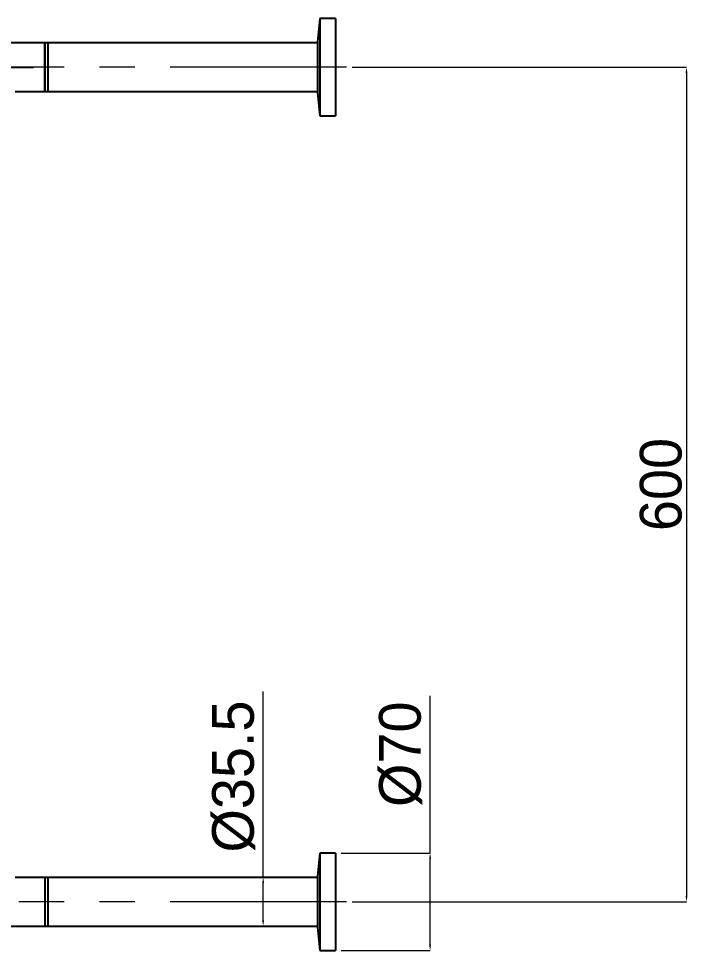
# Model space of a CAD drawing. Extents: x 0 to 3255, y 0 to 2385.
# Drawn here: x 1013 to 1495, y 1315 to 1985 of the extents above; entities that cross this region are included whole.
import ezdxf

# ---------------------------------------------------------------- set-up
doc = ezdxf.new("R2010")
doc.units = 0
doc.header["$LTSCALE"] = 10
doc.header["$MEASUREMENT"] = 0
doc.header["$PDMODE"] = 3
doc.header["$PDSIZE"] = -10
doc.linetypes.add('CENTERX2', pattern=[20.32, 12.7, -2.54, 2.54, -2.54])
doc.layers.get('0').update_dxf_attribs({"linetype": 'CONTINUOUS'})
doc.layers.get('DEFPOINTS').update_dxf_attribs({"linetype": 'CONTINUOUS'})
doc.layers.add('10', color=7, linetype='CONTINUOUS')
doc.layers.add('中心线层', color=1, linetype='CENTERX2', lineweight=25)
doc.styles.add('Daelim Dimension', font='')
doc.styles.get('Daelim Dimension').set_extended_font_data('나눔고딕')
doc.dimstyles.new('DEFAULT', dxfattribs={"dimscale": 2, "dimtxt": 2, "dimasz": 2, "dimexe": 0, "dimexo": 2, "dimgap": 1, "dimtad": 1, "dimdec": 0, "dimzin": 9, "dimdsep": 46, "dimtxsty": 'Daelim Dimension', "dimcen": 0.5, "dimclrd": 5, "dimclre": 5, "dimclrt": 256, "dimadec": 1, "dimazin": 0, "dimtfac": 1, "dimtdec": 0, "dimtix": 1, "dimtmove": 0, "dimatfit": 3, "dimfxl": 1, "dimtolj": 1, "dimtzin": 1, "dimlwd": 9, "dimlwe": 9, "dimarcsym": 0})

# ---------------------------------------------------------------- blocks, each defined once
blk = doc.blocks.new('SW_CENTERMARKSYMBOL_2')
at = {"layer": '10', "color": 0}
for p, q in [((0, 0.62), (0, 5.12)), ((-0.62, 0), (-5.12, 0)), ((0, 0), (-0.31, 0)), ((0, 0), (0, 0.31)), ((0, 0), (0, -0.31)), ((0, 0), (0.31, 0)), ((0.62, 0), (5.12, 0)), ((0, -0.62), (0, -21.95))]:
    blk.add_line(p, q, dxfattribs=at)
blk = doc.blocks.new('*D62')
at = {"color": 5, "lineweight": 9, "transparency": 16777216}
for p, q in [((1253.31, 1949.63), (1493.74, 1949.63)), ((1493.74, 1945.63), (1493.74, 1353.63)), ((1253.31, 1349.63), (1493.74, 1349.63))]:
    blk.add_line(p, q, dxfattribs=at)
at = {"color": 5, "transparency": 16777216}
for points in [[(1493.08, 1945.63), (1494.41, 1945.63), (1493.74, 1949.63)], [(1493.08, 1353.63), (1494.41, 1353.63), (1493.74, 1349.63)]]:
    blk.add_solid(points, dxfattribs=at)
at = {"layer": 'DEFPOINTS', "color": 0, "transparency": 16777216}
for p in [(1249.31, 1949.63), (1249.31, 1349.63), (1493.74, 1349.63)]:
    blk.add_point(p, dxfattribs=at)
at = {"color": 7, "transparency": 16777216, "insert": (1475.41, 1649.63), "char_height": 30, "attachment_point": 5, "rotation": 90, "style": 'Daelim Dimension'}
blk.add_mtext('\\A1;600', dxfattribs=at)
blk = doc.blocks.new('*D65')
at = {"color": 5, "lineweight": 9, "transparency": 16777216}
for p, q in [((1189.25, 1367.13), (1189.25, 1500.83)), ((1224.31, 1367.13), (1189.25, 1367.13)), ((1189.25, 1336.13), (1189.25, 1363.13)), ((1224.31, 1332.13), (1189.25, 1332.13))]:
    blk.add_line(p, q, dxfattribs=at)
at = {"color": 5, "transparency": 16777216}
for points in [[(1188.58, 1363.13), (1189.92, 1363.13), (1189.25, 1367.13)], [(1188.58, 1336.13), (1189.92, 1336.13), (1189.25, 1332.13)]]:
    blk.add_solid(points, dxfattribs=at)
at = {"layer": 'DEFPOINTS', "color": 0, "transparency": 16777216}
for p in [(1228.31, 1367.13), (1189.25, 1332.13), (1228.31, 1332.13)]:
    blk.add_point(p, dxfattribs=at)
at = {"color": 7, "transparency": 16777216, "insert": (1168.09, 1439.65), "char_height": 30, "attachment_point": 5, "rotation": 90, "style": 'Daelim Dimension'}
blk.add_mtext('\\A1;%%c35.5', dxfattribs=at)
blk = doc.blocks.new('*D60')
at = {"color": 5, "lineweight": 9, "transparency": 16777216}
for p, q in [((1309.32, 1384.63), (1309.32, 1497.73)), ((1245.31, 1384.63), (1309.32, 1384.63)), ((1309.32, 1318.63), (1309.32, 1380.63)), ((1245.31, 1314.63), (1309.32, 1314.63))]:
    blk.add_line(p, q, dxfattribs=at)
at = {"color": 5, "transparency": 16777216}
for points in [[(1308.65, 1380.63), (1309.99, 1380.63), (1309.32, 1384.63)], [(1308.65, 1318.63), (1309.99, 1318.63), (1309.32, 1314.63)]]:
    blk.add_solid(points, dxfattribs=at)
at = {"layer": 'DEFPOINTS', "color": 0, "transparency": 16777216}
for p in [(1241.31, 1384.63), (1309.32, 1384.63), (1241.31, 1314.63)]:
    blk.add_point(p, dxfattribs=at)
at = {"color": 7, "transparency": 16777216, "insert": (1288.16, 1455.67), "char_height": 30, "attachment_point": 5, "rotation": 90, "style": 'Daelim Dimension'}
blk.add_mtext('\\A1;%%C70', dxfattribs=at)

msp = doc.modelspace()

# ---------------------------------------------------------------- linework, layer by layer
at = {"color": 7, "linetype": 'Continuous', "lineweight": 25}
for p, q in [((1229.93, 1984.63), (1228.31, 1967.88)), ((1241.31, 1984.63), (1229.93, 1984.63)), ((1229.93, 1984.63), (1229.93, 1914.63)), ((1241.31, 1984.63), (1241.31, 1914.63)), ((1032.31, 1967.13), (993.31, 1967.13)), ((1034.31, 1967.13), (1032.31, 1967.13)), ((1032.31, 1932.13), (1032.31, 1967.13)), ((1032.31, 1967.13), (1032.31, 1932.52)), ((1228.31, 1967.13), (1034.31, 1967.13)), ((1034.31, 1967.13), (1034.31, 1932.13)), ((1034.31, 1967.13), (1034.31, 1932.52)), ((1228.31, 1967.88), (1228.31, 1949.63)), ((1228.31, 1949.63), (1228.31, 1931.38)), ((1010.81, 1932.13), (1032.31, 1932.13)), ((1032.31, 1932.52), (1032.31, 1932.13)), ((1032.31, 1932.13), (1034.31, 1932.13)), ((1034.31, 1932.52), (1034.31, 1932.13)), ((1034.31, 1932.13), (1228.31, 1932.13)), ((1228.31, 1931.38), (1229.93, 1914.63)), ((1229.93, 1914.63), (1241.31, 1914.63)), ((1229.93, 1384.63), (1228.31, 1367.88)), ((1241.31, 1384.63), (1229.93, 1384.63)), ((1229.93, 1384.63), (1229.93, 1314.63)), ((1241.31, 1384.63), (1241.31, 1314.63)), ((1032.31, 1367.13), (1010.81, 1367.13)), ((1034.31, 1367.13), (1032.31, 1367.13)), ((1032.31, 1367.13), (1032.31, 1332.13)), ((1228.31, 1367.13), (1034.31, 1367.13)), ((1034.31, 1367.13), (1034.31, 1332.13)), ((1228.31, 1367.88), (1228.31, 1331.38)), ((993.31, 1332.13), (1032.31, 1332.13)), ((1032.31, 1332.13), (1034.31, 1332.13)), ((1034.31, 1332.13), (1228.31, 1332.13)), ((1228.31, 1331.38), (1229.93, 1314.63)), ((1229.93, 1314.63), (1241.31, 1314.63))]:
    msp.add_line(p, q, dxfattribs=at)
at = {"layer": '中心线层', "linetype": 'CENTERX2', "lineweight": 18}
for p, q in [((1249.31, 1949.63), (1013.57, 1949.63)), ((1249.31, 1349.63), (1013.42, 1349.63))]:
    msp.add_line(p, q, dxfattribs=at)

# ---------------------------------------------------------------- block references
at = {"layer": '中心线层', "xscale": 6, "yscale": 6, "zscale": 6}
msp.add_blockref('SW_CENTERMARKSYMBOL_2', (993.31, 1949.63), dxfattribs=at)

# ---------------------------------------------------------------- dimensions: what is measured, and where the dimension line sits
dim = msp.add_linear_dim(base=(1493.74, 1349.63), p1=(1249.31, 1949.63), p2=(1249.31, 1349.63), angle=90, dimstyle='DEFAULT', override={"dimtxt": 15, "dimclrd": 5, "dimclre": 5, "dimclrt": 7})
dim.commit()
dim.dimension.update_dxf_attribs({"geometry": '*D62', "text_midpoint": (1493.74, 1649.63), "dimtype": 160})
for base, p1, p2, text, override, picture, middle in [((1189.25, 1332.13), (1228.31, 1367.13), (1228.31, 1332.13), '%%c<>.5', {"dimtxt": 15, "dimclrd": 5, "dimclre": 5, "dimclrt": 7}, '*D65', (1189.25, 1439.65)), ((1309.32, 1384.63), (1241.31, 1314.63), (1241.31, 1384.63), '%%C<>', {"dimtxt": 15, "dimclrt": 7}, '*D60', (1309.32, 1455.67))]:
    dim = msp.add_linear_dim(base=base, p1=p1, p2=p2, angle=90, text=text, dimstyle='DEFAULT', override=override)
    dim.commit()
    dim.dimension.update_dxf_attribs({"geometry": picture, "text_midpoint": middle, "dimtype": 160})

doc.saveas('drawing.dxf')
